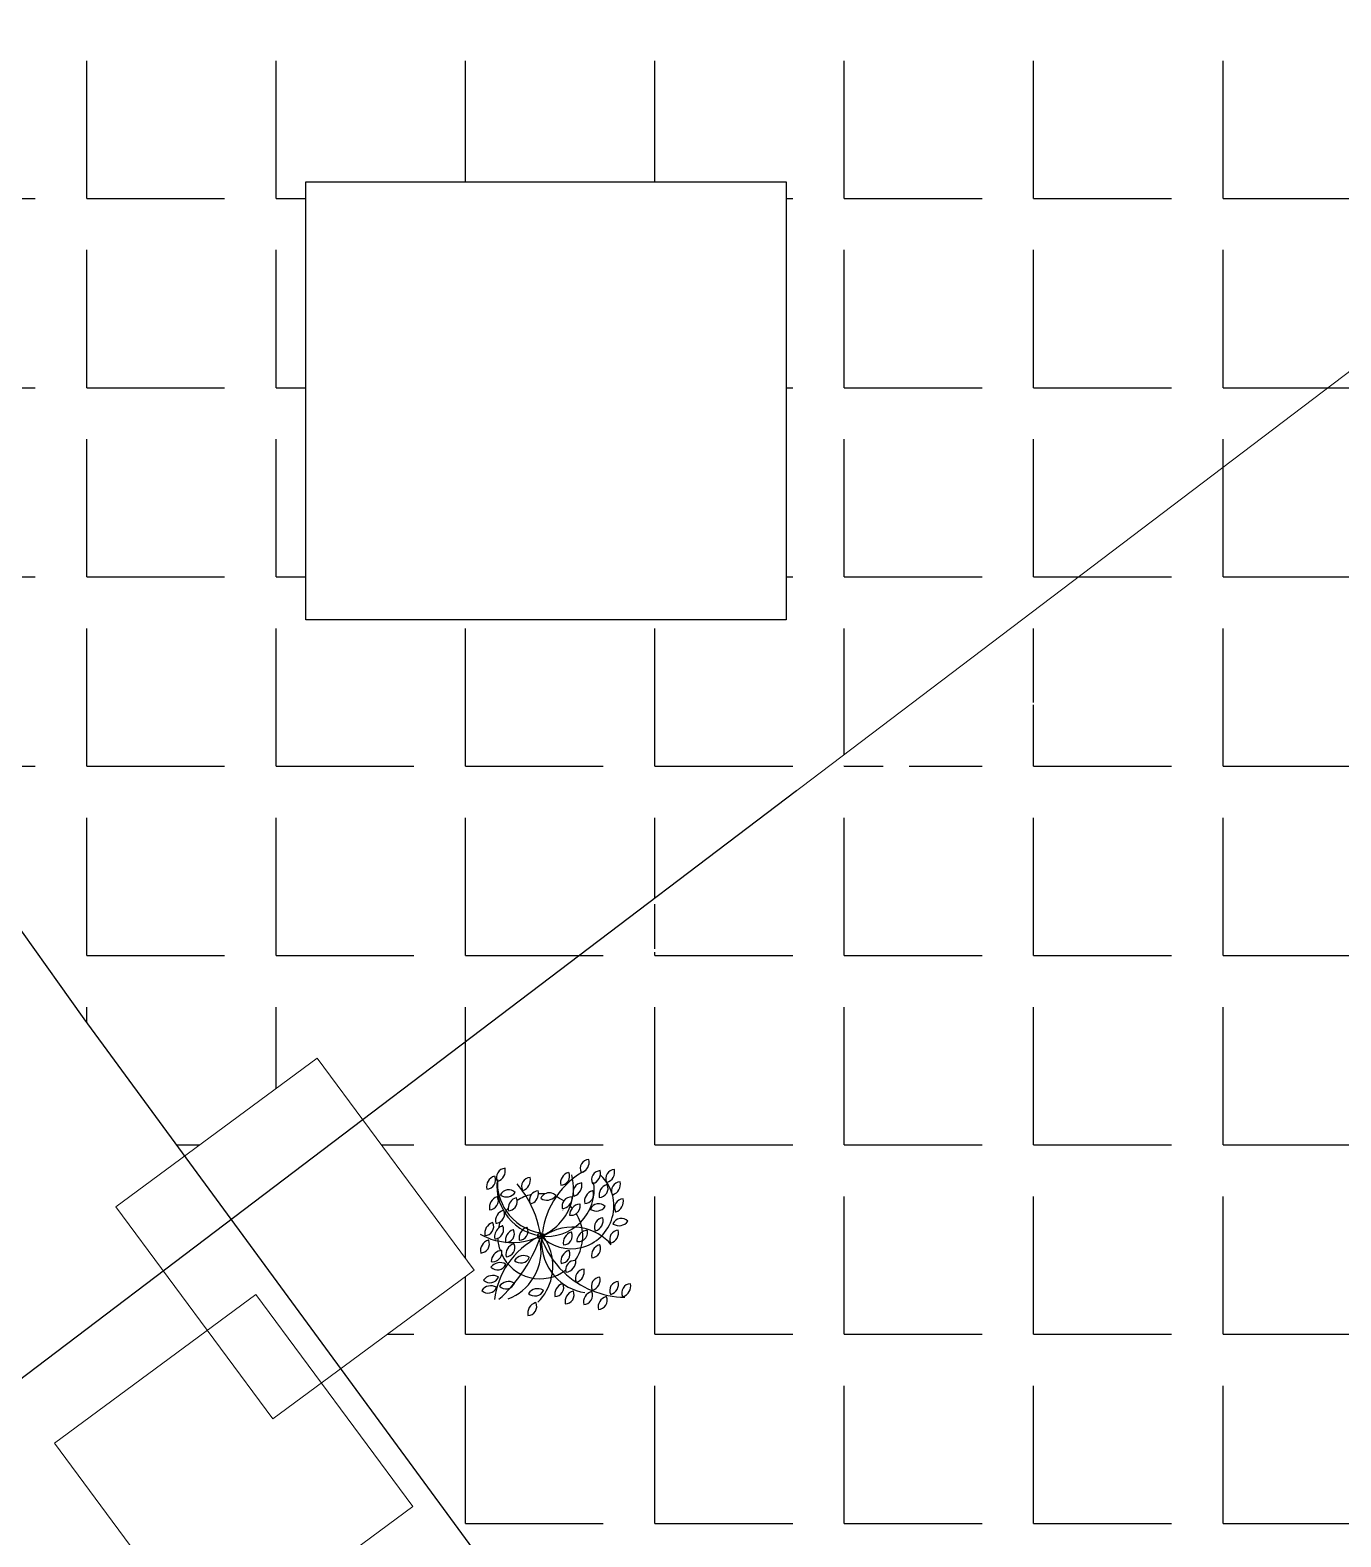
# Model space of a CAD drawing. Header units: metres. Extents: x 7 to 327053, y 40 to 7393807.
# Drawn here: x 326097.96 to 326105.21, y 7392832.18 to 7392840.52 of the extents above; entities that cross this region are included whole.
import ezdxf

# ---------------------------------------------------------------- set-up
doc = ezdxf.new("R2010")
doc.units = ezdxf.units.M
for name, color, linetype, lineweight in [('linagrossa', 7, 'Continuous', 25), ('madeira', 22, 'Continuous', 15), ('MÓVEIS', 7, 'Continuous', 13), ('PISO', 254, 'Continuous', 9)]:
    doc.layers.add(name, color=color, linetype=linetype, lineweight=lineweight)
for name, color, linetype in [('Piso externo', 254, 'Continuous'), ('VEGET', 64, 'Continuous'), ('VEGET-I', 62, 'Continuous')]:
    doc.layers.add(name, color=color, linetype=linetype)
pattern_1 = [(0, (321476.6496, 7391586.4824), (0, 1.04775), [0.762, -0.28575]), (90, (321476.6496, 7391586.4824), (-1.04775, 6e-17), [0.762, -0.28575])]

# ---------------------------------------------------------------- blocks, each defined once
blk = doc.blocks.new('qasdfg')
at = {"layer": 'VEGET'}
for centre, radius, start, end in [((1625.8075, 1197.1804), 0.0506, 93.38057, 204.4039), ((1625.7442, 1197.2173), 0.0619, 288.17868, 12.61208), ((1626.2712, 1197.2288), 0.0506, 93.38057, 204.4039), ((1626.2079, 1197.2658), 0.0619, 288.17868, 12.61208), ((1626.4125, 1197.1739), 0.0506, 93.38057, 204.4039), ((1626.3492, 1197.2109), 0.0619, 288.17868, 12.61208), ((1625.7641, 1197.1284), 0.0619, 107.13764, 191.57105), ((1625.7015, 1197.1665), 0.0506, 272.33954, 23.36287), ((1625.9464, 1197.1296), 0.0506, 93.38057, 204.4039), ((1625.883, 1197.1666), 0.0619, 288.17868, 12.61208), ((1626.1731, 1197.1492), 0.0619, 107.13764, 191.57105), ((1626.1104, 1197.1873), 0.0506, 272.33954, 23.36287), ((1626.2315, 1197.0989), 0.0506, 93.38057, 204.4039), ((1626.1681, 1197.1358), 0.0619, 288.17868, 12.61208), ((1626.334, 1197.1672), 0.0506, 93.38057, 204.4039), ((1626.2707, 1197.2042), 0.0619, 288.17868, 12.61208), ((1626.3866, 1197.0815), 0.0619, 107.13764, 191.57105), ((1626.324, 1197.1197), 0.0506, 272.33954, 23.36287), ((1626.3689, 1197.1391), 0.00165, 23.36287, 107.13764), ((1626.4442, 1197.1059), 0.0506, 93.38057, 204.4039), ((1626.3809, 1197.1429), 0.0619, 288.17868, 12.61208), ((1625.7798, 1197.0139), 0.0619, 107.13764, 191.57105), ((1625.7171, 1197.052), 0.0506, 272.33954, 23.36287), ((1625.762, 1197.0714), 0.00165, 23.36287, 107.13764), ((1625.7802, 1197.0827), 0.00165, 154.86184, 238.63661), ((1625.8245, 1197.0619), 0.0506, 43.83851, 154.86184), ((1625.8115, 1197.1341), 0.0619, 238.63661, 323.07002), ((1625.884, 1197.0086), 0.0619, 107.13764, 178.72476), ((1625.8662, 1197.0662), 0.00165, 23.36287, 107.13764), ((1625.8213, 1197.0468), 0.0506, 6.6283, 23.36287), ((1625.999, 1196.8548), 0.2354, 102.14243, 122.79041), ((1625.9018, 1197.1094), 0.00165, 204.4039, 288.17868), ((1625.9904, 1197.0551), 0.0506, 93.38057, 143.98164), ((1625.9271, 1197.0921), 0.0619, 357.96648, 12.61208), ((1625.999, 1196.8548), 0.2354, 83.7908, 92.46579), ((1626.0487, 1197.0443), 0.0506, 43.83851, 118.6061), ((1626.0357, 1197.1165), 0.0619, 317.97949, 323.07002), ((1625.999, 1196.8548), 0.2354, 56.45063, 69.43833), ((1626.1704, 1197.0217), 0.0506, 82.98914, 144.77841), ((1626.1148, 1197.0695), 0.0619, 316.37904, 2.22065), ((1626.1869, 1197.0786), 0.00165, 204.4039, 288.17868), ((1626.3059, 1197.0477), 0.0619, 107.13764, 191.57105), ((1626.2432, 1197.0858), 0.0506, 272.33954, 23.36287), ((1626.2881, 1197.1052), 0.00165, 23.36287, 107.13764), ((1626.3997, 1197.0857), 0.00165, 204.4039, 288.17868), ((1626.4612, 1197.0111), 0.0506, 93.38057, 204.4039), ((1626.3978, 1197.0481), 0.0619, 288.17868, 12.61208), ((1625.8136, 1196.9394), 0.0619, 107.13764, 191.57105), ((1625.7959, 1196.9969), 0.00165, 23.36287, 107.13764), ((1625.751, 1196.9775), 0.0506, 5.64628, 23.36287), ((1625.999, 1196.8548), 0.2354, 138.72336, 147.13049), ((1625.999, 1196.8548), 0.2354, 41.36895, 46.99327), ((1626.2235, 1196.9712), 0.0619, 94.88827, 140.76068), ((1626.1704, 1197.0217), 0.0506, 303.72778, 11.1135), ((1625.999, 1196.8548), 0.2354, 5.8965, 32.05556), ((1626.2184, 1197.0312), 0.00165, 11.1135, 94.88827), ((1626.278, 1197.0048), 0.00165, 154.86184, 238.63661), ((1626.3223, 1196.984), 0.0506, 43.83851, 154.86184), ((1626.3093, 1197.0562), 0.0619, 238.63661, 323.07002), ((1626.4166, 1196.9909), 0.00165, 204.4039, 288.17868), ((1625.7537, 1196.8707), 0.0619, 107.13764, 191.57105), ((1625.6911, 1196.9088), 0.0506, 272.33954, 23.36287), ((1625.736, 1196.9282), 0.00165, 23.36287, 107.13764), ((1625.8084, 1196.8525), 0.0619, 130.97907, 191.57105), ((1625.751, 1196.9775), 0.0506, 272.33954, 301.68545), ((1625.999, 1196.8548), 0.2354, 160.20124, 169.12472), ((1626.2637, 1196.8252), 0.0619, 94.88827, 119.61075), ((1626.2586, 1196.8851), 0.00165, 11.1135, 94.88827), ((1626.3494, 1196.9062), 0.0506, 93.38057, 204.4039), ((1626.2861, 1196.9432), 0.0619, 288.17868, 12.61208), ((1626.4341, 1196.8385), 0.0506, 93.38057, 204.4039), ((1626.3707, 1196.8755), 0.0619, 288.17868, 12.61208), ((1626.4033, 1196.9236), 0.00165, 154.86184, 238.63661), ((1626.4476, 1196.9028), 0.0506, 43.83851, 154.86184), ((1626.4347, 1196.975), 0.0619, 238.63661, 323.07002), ((1625.7303, 1196.7744), 0.0619, 107.13764, 191.57105), ((1625.6676, 1196.8125), 0.0506, 272.33954, 23.36287), ((1625.7125, 1196.8319), 0.00165, 23.36287, 107.13764), ((1625.7458, 1196.8906), 0.0506, 272.33954, 291.02522), ((1625.999, 1196.8548), 0.2354, 182.76947, 199.93067), ((1625.999, 1196.8548), 0.2354, 325.01151, 354.07285), ((1626.2105, 1196.8757), 0.0506, 296.50201, 11.1135), ((1626.345, 1196.7483), 0.0619, 107.13764, 191.57105), ((1626.2823, 1196.7865), 0.0506, 272.33954, 23.36287), ((1626.3048, 1196.886), 0.00165, 204.4039, 288.17868), ((1626.3272, 1196.8059), 0.00165, 23.36287, 107.13764), ((1626.3895, 1196.8183), 0.00165, 204.4039, 288.17868), ((1625.7895, 1196.7138), 0.0619, 100.94367, 179.32168), ((1625.7363, 1196.7643), 0.0506, 260.09017, 348.96864), ((1625.999, 1196.8548), 0.2354, 205.16484, 306.72262), ((1625.7364, 1196.576), 0.0619, 60.10462, 144.53803), ((1625.777, 1196.6471), 0.0619, 60.10462, 144.53803), ((1625.7622, 1196.719), 0.0506, 225.30652, 336.32985), ((1625.807, 1196.6993), 0.00165, 336.32985, 60.10462), ((1626.1902, 1196.6692), 0.0506, 183.55844, 194.01247), ((1626.1427, 1196.6574), 0.00165, 194.01247, 277.78724), ((1626.1346, 1196.717), 0.0619, 277.78724, 2.22065), ((1626.1902, 1196.6692), 0.0506, 82.98914, 88.17569), ((1626.2444, 1196.6218), 0.0506, 93.38057, 204.4039), ((1626.1811, 1196.6588), 0.0619, 288.17868, 12.61208), ((1625.7262, 1196.5185), 0.0619, 60.10462, 144.53803), ((1625.7114, 1196.5903), 0.0506, 225.30652, 336.32985), ((1625.7215, 1196.6479), 0.0506, 225.30652, 336.32985), ((1625.7562, 1196.5707), 0.00165, 336.32985, 60.10462), ((1625.7664, 1196.6282), 0.00165, 336.32985, 60.10462), ((1625.8244, 1196.5422), 0.0619, 60.10462, 144.53803), ((1625.8096, 1196.614), 0.0506, 225.30652, 336.32985), ((1625.8544, 1196.5944), 0.00165, 336.32985, 60.10462), ((1625.9849, 1196.5026), 0.0619, 60.10462, 144.53803), ((1625.9701, 1196.5745), 0.0506, 225.30652, 336.32985), ((1626.0149, 1196.5548), 0.00165, 336.32985, 60.10462), ((1626.1411, 1196.5329), 0.0619, 107.13764, 191.57105), ((1626.0785, 1196.5711), 0.0506, 272.33954, 23.36287), ((1626.1234, 1196.5905), 0.00165, 23.36287, 107.13764), ((1626.1998, 1196.6016), 0.00165, 204.4039, 288.17868), ((1626.3325, 1196.5778), 0.0506, 93.38057, 204.4039), ((1626.2879, 1196.5576), 0.00165, 204.4039, 288.17868), ((1626.2691, 1196.6148), 0.0619, 288.17868, 12.61208), ((1626.4341, 1196.5541), 0.0506, 93.38057, 204.4039), ((1626.3707, 1196.5911), 0.0619, 288.17868, 12.61208), ((1626.5013, 1196.5417), 0.0506, 93.38057, 204.4039), ((1626.438, 1196.5787), 0.0619, 288.17868, 12.61208), ((1625.9921, 1196.428), 0.0619, 107.13764, 191.57105), ((1625.9294, 1196.4661), 0.0506, 272.33954, 23.36287), ((1625.9744, 1196.4855), 0.00165, 23.36287, 107.13764), ((1626.1987, 1196.4923), 0.0619, 107.13764, 191.57105), ((1626.136, 1196.5305), 0.0506, 272.33954, 23.36287), ((1626.181, 1196.5499), 0.00165, 23.36287, 107.13764), ((1626.3003, 1196.4889), 0.0619, 107.13764, 191.57105), ((1626.2376, 1196.5271), 0.0506, 272.33954, 23.36287), ((1626.2826, 1196.5465), 0.00165, 23.36287, 107.13764), ((1626.3816, 1196.4619), 0.0619, 107.13764, 191.57105), ((1626.3189, 1196.5), 0.0506, 272.33954, 23.36287), ((1626.3638, 1196.5194), 0.00165, 23.36287, 107.13764), ((1626.3895, 1196.5339), 0.00165, 204.4039, 288.17868), ((1626.4568, 1196.5215), 0.00165, 204.4039, 288.17868)]:
    blk.add_arc(centre, radius, start, end, dxfattribs=at)
at = {"layer": 'VEGET-I'}
blk.add_circle((1626.0019, 1196.8563), 0.0166, dxfattribs=at)
blk.add_circle((1626.0019, 1196.8563), 0.0166, dxfattribs=at)
for centre, radius, start, end in [((1626.4619, 1196.8177), 0.454, 117.33103, 145.74295), ((1626.042, 1197.1368), 0.2831, 176.96723, 212.41656), ((1626.0449, 1197.1533), 0.2831, 176.96723, 213.96318), ((1625.4211, 1196.7674), 0.5875, 31.76546, 39.99551), ((1625.9002, 1197.1205), 0.2831, 339.4885, 15.0874), ((1626.0357, 1197.1165), 0.2625, 315.08964, 7.61396), ((1626.1704, 1197.0217), 0.2362, 283.58903, 45.69939), ((1625.4211, 1196.7674), 0.5875, 8.69905, 31.76546), ((1625.9904, 1197.0551), 0.0506, 143.98164, 204.4039), ((1625.9271, 1197.0921), 0.0619, 288.17868, 357.96648), ((1626.0044, 1197.0651), 0.00165, 154.86184, 238.63661), ((1626.0487, 1197.0443), 0.0506, 118.6061, 154.86184), ((1626.0357, 1197.1165), 0.0619, 238.63661, 317.97949), ((1626.4619, 1196.8177), 0.454, 145.74295, 172.71362), ((1625.751, 1196.9775), 0.0506, 301.68545, 5.64628), ((1626.042, 1197.1368), 0.2831, 212.41656, 261.0002), ((1626.0449, 1197.1533), 0.2831, 213.96318, 261.0002), ((1625.884, 1197.0086), 0.0619, 178.72476, 191.57105), ((1625.8213, 1197.0468), 0.0506, 272.33954, 6.6283), ((1625.9458, 1197.0349), 0.00165, 204.4039, 288.17868), ((1625.9002, 1197.1205), 0.2831, 291.05442, 339.4885), ((1626.1704, 1197.0217), 0.0506, 144.77841, 194.01247), ((1626.1229, 1197.0099), 0.00165, 194.01247, 277.78724), ((1626.1148, 1197.0695), 0.0619, 277.78724, 316.37904), ((1626.1258, 1197.0015), 0.00165, 204.4039, 288.17868), ((1626.2235, 1196.9712), 0.0619, 140.76068, 179.32168), ((1626.1704, 1197.0217), 0.0506, 260.09017, 303.72778), ((1625.7458, 1196.8906), 0.0506, 291.02522, 23.36287), ((1625.8084, 1196.8525), 0.0619, 107.13764, 130.97907), ((1625.7907, 1196.91), 0.00165, 23.36287, 107.13764), ((1625.8683, 1196.8316), 0.0619, 107.13764, 191.57105), ((1625.8057, 1196.8698), 0.0506, 272.33954, 23.36287), ((1625.8506, 1196.8892), 0.00165, 23.36287, 107.13764), ((1625.9439, 1196.8447), 0.0619, 107.13764, 191.57105), ((1625.8812, 1196.8828), 0.0506, 272.33954, 23.36287), ((1625.9261, 1196.9022), 0.00165, 23.36287, 107.13764), ((1626.0357, 1197.1165), 0.2625, 262.59281, 315.08964), ((1626.1787, 1196.6223), 0.2831, 79.60421, 124.95252), ((1626.1787, 1196.6223), 0.2831, 40.91955, 79.60421), ((1625.8441, 1197.1779), 0.3583, 240.22964, 257.26623), ((1625.8441, 1197.1779), 0.3583, 257.26623, 296.13413), ((1625.8709, 1196.7535), 0.0619, 107.13764, 191.57105), ((1625.8083, 1196.7917), 0.0506, 272.33954, 23.36287), ((1626.1959, 1196.4464), 0.454, 117.33103, 145.81233), ((1625.8532, 1196.8111), 0.00165, 23.36287, 107.13764), ((1625.2147, 1197.1239), 0.8314, 324.76435, 341.22297), ((1625.7207, 1196.7722), 0.2831, 328.08334, 15.0874), ((1626.1704, 1197.0217), 0.2362, 224.47927, 283.58903), ((1626.473, 1197.0144), 0.497, 198.56021, 225.92154), ((1625.786, 1196.6899), 0.2831, 347.38628, 39.16327), ((1626.2897, 1196.8221), 0.2831, 176.96723, 221.82034), ((1626.1887, 1196.8186), 0.0619, 107.13764, 191.57105), ((1626.126, 1196.8568), 0.0506, 272.33954, 23.36287), ((1626.1709, 1196.8762), 0.00165, 23.36287, 107.13764), ((1626.2637, 1196.8252), 0.0619, 119.61075, 179.32168), ((1626.2105, 1196.8757), 0.0506, 260.09017, 296.50201), ((1625.9993, 1196.8563), 0.2353, 353.70299, 5.53986), ((1625.7895, 1196.7138), 0.0619, 94.88827, 100.94367), ((1625.7843, 1196.7738), 0.00165, 11.1135, 94.88827), ((1625.7363, 1196.7643), 0.0506, 348.96864, 11.1135), ((1625.907, 1196.6854), 0.0619, 60.10462, 144.53803), ((1625.8922, 1196.7572), 0.0506, 225.30652, 336.32985), ((1625.937, 1196.7376), 0.00165, 336.32985, 60.10462), ((1626.1757, 1196.7171), 0.0619, 107.13764, 191.57105), ((1626.113, 1196.7552), 0.0506, 272.33954, 23.36287), ((1626.1579, 1196.7746), 0.00165, 23.36287, 107.13764), ((1626.1959, 1196.4464), 0.454, 145.81233, 172.71362), ((1625.2147, 1197.1239), 0.8314, 311.98543, 324.76435), ((1626.473, 1197.0144), 0.497, 225.92154, 269.3964), ((1626.1902, 1196.6692), 0.0506, 88.17569, 183.55844), ((1625.7207, 1196.7722), 0.2831, 291.05442, 328.08334), ((1625.786, 1196.6899), 0.2831, 315.1303, 347.38628), ((1626.2897, 1196.8221), 0.2831, 221.82034, 261.0002)]:
    blk.add_arc(centre, radius, start, end, dxfattribs=at)

msp = doc.modelspace()

# ---------------------------------------------------------------- hatches: boundary and pattern name
at = {"layer": 'Piso externo'}
h = msp.add_hatch(dxfattribs=at)
h.set_pattern_fill('ANGLE', color=256, scale=0.15)
h.set_pattern_definition(pattern_1)
edge = h.paths.add_edge_path()
edge.add_line((326095.6221, 7392838.7488), (326098.2592, 7392835.0512))
edge.add_line((326098.2592, 7392835.0512), (326098.8164, 7392834.2916))
edge.add_line((326098.8164, 7392834.2916), (326099.5493, 7392834.834))
edge.add_line((326099.5493, 7392834.834), (326099.8016, 7392834.4931))
edge.add_line((326099.8016, 7392834.4931), (326105.4857, 7392838.8042))
edge.add_line((326105.4857, 7392838.8042), (326105.4857, 7392842.9465))
edge.add_line((326105.4857, 7392842.9465), (326106.9095, 7392844.0935))
edge.add_line((326106.9095, 7392844.0935), (326106.0023, 7392845.4953))
edge.add_line((326106.0023, 7392845.4953), (326108.9878, 7392847.4309))
edge.add_spline(control_points=[(326108.9878, 7392847.4309), (326108.6548, 7392847.3342), (326108.3217, 7392847.2376), (326107.9887, 7392847.1409)], knot_values=[42.771255, 42.771255, 42.771255, 42.771255, 43.444922, 43.444922, 43.444922, 43.444922], degree=3, periodic=0)
edge.add_spline(control_points=[(326107.9887, 7392847.1409), (326107.9659, 7392847.1343), (326107.943, 7392847.1277), (326107.9202, 7392847.1211)], knot_values=[43.444922, 43.444922, 43.444922, 43.444922, 43.491089, 43.491089, 43.491089, 43.491089], degree=3, periodic=0)
edge.add_spline(control_points=[(326107.9202, 7392847.1211), (326107.3224, 7392846.9477), (326106.7133, 7392846.7745), (326104.8624, 7392846.2554), (326103.5969, 7392845.9098), (326102.007, 7392845.4779), (326101.6861, 7392845.3909), (326101.3654, 7392845.3039)], knot_values=[43.491089, 43.491089, 43.491089, 43.491089, 44.699496, 44.699496, 47.116311, 47.116311, 47.726803, 47.726803, 47.726803, 47.726803], degree=3, periodic=0)
edge.add_spline(control_points=[(326101.3654, 7392845.3039), (326101.3635, 7392845.3034), (326101.3616, 7392845.3028), (326101.3597, 7392845.3023)], knot_values=[47.726803, 47.726803, 47.726803, 47.726803, 47.730414, 47.730414, 47.730414, 47.730414], degree=3, periodic=0)
edge.add_spline(control_points=[(326101.3597, 7392845.3023), (326101.1871, 7392845.2555), (326101.0145, 7392845.2087), (326100.8418, 7392845.1618)], knot_values=[47.730414, 47.730414, 47.730414, 47.730414, 48.059115, 48.059115, 48.059115, 48.059115], degree=3, periodic=0)
edge.add_line((326100.8418, 7392845.1618), (326100.8418, 7392841.0777))
edge.add_line((326100.8418, 7392841.0777), (326100.6418, 7392841.0777))
edge.add_line((326100.6418, 7392841.0777), (326082.2412, 7392841.0777))
edge.add_line((326082.2412, 7392841.0777), (326076.8544, 7392841.0777))
edge.add_spline(control_points=[(326076.8544, 7392841.0777), (326077.1174, 7392840.8903), (326077.3754, 7392840.6957), (326078.7819, 7392839.5808), (326079.8263, 7392838.5472), (326081.1476, 7392836.9979), (326081.5473, 7392836.4806), (326082.2483, 7392835.4667), (326082.5497, 7392834.9717), (326082.8843, 7392834.3027), (326082.9658, 7392834.1256), (326083.0394, 7392833.9459)], knot_values=[22.685342, 22.685342, 22.685342, 22.685342, 23.42491, 23.42491, 26.800109, 26.800109, 28.494011, 28.494011, 30.187914, 30.187914, 30.799243, 30.799243, 30.799243, 30.799243], degree=3, periodic=0)
edge.add_line((326083.0394, 7392833.9459), (326088.3322, 7392837.6194))
edge.add_line((326088.3322, 7392837.6194), (326090.2063, 7392834.919))
edge.add_line((326090.2063, 7392834.919), (326094.9985, 7392838.245))
edge.add_line((326094.9985, 7392838.245), (326095.6221, 7392838.7488))
h.paths.add_polyline_path([(326099.4869, 7392839.6838), (326102.1439, 7392839.6838), (326102.1439, 7392837.26), (326099.4869, 7392837.26)], flags=16)
h = msp.add_hatch(dxfattribs=at)
h.set_pattern_fill('ANGLE', color=256, scale=0.15)
h.set_pattern_definition(pattern_1)
h.paths.add_polyline_path([(326105.4857, 7392838.2471), (326105.4857, 7392838.8042), (326103.113, 7392837.0047), (326103.1629, 7392836.9304), (326103.0215, 7392836.9352), (326102.9132, 7392836.8531), (326102.9131, 7392836.8529), (326103.0338, 7392836.8544), (326102.9984, 7392836.7652), (326102.8484, 7392836.804), (326102.7687, 7392836.7435), (326102.6838, 7392836.6142), (326102.6404, 7392836.6462), (326102.565, 7392836.589), (326102.6208, 7392836.5291), (326102.4308, 7392836.4324), (326102.3801, 7392836.4488), (326102.2581, 7392836.3562), (326102.3793, 7392836.2778), (326102.1155, 7392836.1694), (326102.0857, 7392836.2255), (326102.0727, 7392836.2156), (326102.0221, 7392836.0466), (326101.9838, 7392836.0945), (326101.9366, 7392835.9861), (326101.8693, 7392836.0614), (326101.5154, 7392835.793), (326101.5318, 7392835.7967), (326101.4374, 7392835.669), (326101.3977, 7392835.7037), (326101.3484, 7392835.6663), (326101.3633, 7392835.6579), (326101.3098, 7392835.637), (326099.8016, 7392834.4931), (326100.418, 7392833.6602), (326099.6802, 7392833.1141), (326105.1306, 7392825.6842), (326086.4917, 7392811.6229), (326086.7428, 7392811.2832), (326108.132, 7392826.7085), (326116.08, 7392826.6489), (326114.787, 7392828.638), (326111.5424, 7392828.5421, -0.201193), (326111.426, 7392828.5387), (326108.2119, 7392828.4437, -0.201193), (326108.0954, 7392828.4403), (326106.4472, 7392828.3916, -0.201193), (326106.3307, 7392828.3881), (326105.4857, 7392828.3632)])
h.paths.add_polyline_path([(326101.2157, 7392833.5976, 0.526255), (326101.1727, 7392833.5262, 0.382737), (326101.1747, 7392833.5253, 0.386035)], flags=16)
h.paths.add_polyline_path([(326101.1056, 7392833.4424, -0.39282), (326101.1494, 7392833.5143, -0.535519)], flags=16)
h.paths.add_polyline_path([(326101.0244, 7392833.4695, 0.526255), (326101.0687, 7392833.5401, 0.382737), (326101.0667, 7392833.541, 1.089387), (326101.0842, 7392833.5417, -0.103537), (326100.912, 7392833.6504, -0.057869), (326100.8633, 7392833.6262, 0.191011), (326101.05, 7392833.5329, 0.301763)], flags=16)
h.paths.add_polyline_path([(326101.2405, 7392833.5125, -0.535519), (326101.283, 7392833.5852, -0.39282)], flags=16)
h.paths.add_polyline_path([(326101.0717, 7392833.5486, -0.535519), (326101.1141, 7392833.6213, -0.39282)], flags=16)
h.paths.add_polyline_path([(326100.9228, 7392833.4729, -0.39282), (326100.9665, 7392833.5448, -0.535519)], flags=0)
h.paths.add_polyline_path([(326100.9836, 7392833.5926, -0.535519), (326101.0261, 7392833.6653, -0.39282)], flags=16)
h.paths.add_polyline_path([(326100.8652, 7392833.5135, -0.39282), (326100.909, 7392833.5854, -0.535519)], flags=0)
h.paths.add_polyline_path([(326100.6517, 7392833.8082, 0.45546), (326100.595, 7392833.7341, 0.526255), (326100.6394, 7392833.8047, 7.722035), (326100.6222, 7392833.8234, -0.111258), (326100.6022, 7392833.8136, 0.048056), (326100.6709, 7392833.8151, -0.311196), (326100.687, 7392833.8834, -0.057943), (326100.6239, 7392833.9006, -0.72542), (326100.6368, 7392833.8053, -0.496612), (326100.6394, 7392833.8047, -0.352494), (326100.6416, 7392833.7413, -0.091043), (326100.771, 7392833.842, -0.087169)], flags=16)
h.paths.add_polyline_path([(326100.7342, 7392834.0778, 0.031894), (326100.7053, 7392834.0696, -0.019632), (326100.728, 7392834.0295, -0.256484)], flags=16)
h.paths.add_polyline_path([(326100.7867, 7392833.8658, -0.023126), (326100.8027, 7392833.8451, 0.485821)], flags=0)
h.paths.add_polyline_path([(326100.9811, 7392833.7124, 0.022634), (326100.9765, 7392833.7127, 0.442005), (326100.9244, 7392833.659, 0.045646), (326100.9258, 7392833.6499, 0.382737), (326100.9276, 7392833.6487, 0.386035)], flags=16)
h.paths.add_polyline_path([(326100.8997, 7392833.6976, 0.526255), (326100.9441, 7392833.7682, 0.382737), (326100.9421, 7392833.7692, 0.386035)], flags=16)
h.paths.add_polyline_path([(326100.4605, 7392833.5473, 0.526255), (326100.5424, 7392833.563, 0.382737), (326100.5417, 7392833.5651, 0.386035)], flags=16)
h.paths.add_polyline_path([(326100.5538, 7392834.0819, 0.446519), (326100.6456, 7392834.0899, 0.526255), (326100.5633, 7392834.0763, 0.382737), (326100.564, 7392834.0742, 0.624786), (326100.5472, 7392834.1254, 0.038904)], flags=16)
h.paths.add_polyline_path([(326100.5377, 7392833.9199, 0.12875), (326100.5622, 7392833.9274, 0.28656), (326100.586, 7392833.9754, 0.077458), (326100.5821, 7392833.9905, 3.424063), (326100.5805, 7392833.9898, -0.065732), (326100.5507, 7392834.0577, -0.478506), (326100.5038, 7392833.9944, -0.40679), (326100.5505, 7392834.0671, -0.079164), (326100.5365, 7392834.1551, -0.377187), (326100.4882, 7392834.1089, -0.443829), (326100.5425, 7392834.1829, -0.342917), (326100.5892, 7392834.2238, -0.405031), (326100.5442, 7392834.1504, 0.13268), (326100.5722, 7392834.0054, -0.167447), (326100.586, 7392833.9754, -0.024517), (326100.5994, 7392833.9942, 0.480266)], flags=16)
h.paths.add_polyline_path([(326100.6562, 7392834.0456, 0.073148), (326100.6524, 7392834.0598, 0.382737), (326100.6504, 7392834.0607, 0.322929), (326100.6068, 7392834.003, 0.056111), (326100.608, 7392833.9892, 0.436311)], flags=16)
h.paths.add_polyline_path([(326100.8091, 7392834.0817, 0.159529), (326100.7876, 7392834.0588, 0.382737), (326100.7882, 7392834.0567, 0.360727), (326100.8663, 7392834.0681, 0.022215), (326100.8698, 7392834.0723, 0.338324)], flags=16)
h.paths.add_polyline_path([(326101.0743, 7392834.0988, 0.382737), (326101.0723, 7392834.0998, 0.386035), (326101.0299, 7392834.0282, 0.526255)], flags=16)
h.paths.add_polyline_path([(326101.0618, 7392833.9964, 0.386035), (326101.1435, 7392834.012, 0.526255), (326101.0612, 7392833.9985, 0.382737)], flags=16)
h.paths.add_polyline_path([(326101.1311, 7392833.9496, 0.526255), (326101.088, 7392833.8782, 0.382737), (326101.09, 7392833.8773, 0.386035)], flags=16)
h.paths.add_polyline_path([(326101.1589, 7392834.1069, -0.369534), (326101.1107, 7392834.0621, -0.443747), (326101.151, 7392834.1445, 0.396242), (326101.1942, 7392834.2174, 0.517753), (326101.1506, 7392834.1472, -0.069152), (326101.1793, 7392834.0889, -0.136897)], flags=16)
h.paths.add_polyline_path([(326101.2157, 7392833.8819, 0.526255), (326101.1727, 7392833.8105, 0.382737), (326101.1747, 7392833.8096, 0.386035)], flags=16)
h.paths.add_polyline_path([(326101.0437, 7392833.8797, -0.277294), (326101.0448, 7392833.8784, -0.337565), (326101.0178, 7392833.8234, -0.041456), (326101.0106, 7392833.7851, -0.245022), (326100.7986, 7392833.8377, -0.31321), (326100.78, 7392833.8339, -0.040061), (326100.7923, 7392833.7903, -0.038136), (326100.7918, 7392833.8334, -1.006536), (326100.7815, 7392833.8651, 0.01375), (326100.79, 7392833.8391, -0.037787), (326100.823, 7392833.8663, -0.020899), (326100.8019, 7392833.8556, -0.43685), (326100.7918, 7392833.8334, 0.183397), (326100.8507, 7392833.6413, -0.171674), (326100.7623, 7392833.4744, -0.494771), (326100.7162, 7392833.4086, -0.445236), (326100.7708, 7392833.4825, 0.056619), (326100.7976, 7392833.5405, -0.480212), (326100.7192, 7392833.5315, -0.470127), (326100.8142, 7392833.5384, 0.097337), (326100.8507, 7392833.6413, -0.145609), (326100.7874, 7392833.7898, 0.037775), (326100.7805, 7392833.832, -0.066428), (326100.6785, 7392833.6372, -0.018405), (326100.6414, 7392833.5885, -0.636855), (326100.5499, 7392833.5828, 0.017729), (326100.5492, 7392833.5506, -0.502049), (326100.641, 7392833.5881, 0.01856), (326100.6785, 7392833.6372, 0.029723), (326100.7213, 7392833.7261, -0.500066), (326100.6413, 7392833.7142, -0.444772), (326100.7325, 7392833.7248, 0.035843), (326100.781, 7392833.8335, -1.126221), (326100.7956, 7392833.8632, -0.121044), (326100.8713, 7392834.0661, -0.030387), (326100.905, 7392834.1097, -0.562048), (326100.9531, 7392834.2038, -0.035219), (326100.9632, 7392834.1653, -0.032119), (326101.0109, 7392834.1987, -0.541979), (326101.0529, 7392834.2723, -0.370028), (326101.0151, 7392834.2012, 0.034817), (326100.9632, 7392834.1653, -0.051762), (326100.9679, 7392834.107, -0.311078), (326101.0131, 7392834.1423, -0.423879), (326100.9643, 7392834.068, -0.049269), (326100.95, 7392834.0142, -0.01598), (326100.9603, 7392834.0033, -0.209013), (326101.0044, 7392834.0259, -0.310709), (326100.9831, 7392833.9726, -0.0572), (326101.0063, 7392833.9242, 0.213867), (326101.0824, 7392834.1249, -0.641757), (326101.1157, 7392834.2107, -0.35481), (326101.081, 7392834.1409, -0.229837), (326101.0063, 7392833.9242, -0.033531), (326101.0145, 7392833.8937, -0.028651)], flags=16)
h.paths.add_polyline_path([(326101.069, 7392833.7289, -0.39282), (326101.1128, 7392833.8008, -0.535519)], flags=16)
h.paths.add_polyline_path([(326101.2688, 7392833.9308, -0.39282), (326101.1859, 7392833.9159, -0.535519)], flags=16)
h.paths.add_polyline_path([(326101.0178, 7392833.8234, -0.160227), (326100.9865, 7392833.8188, -0.268062), (326101.0181, 7392833.872, -0.05184)], flags=0)
h.paths.add_polyline_path([(326101.2428, 7392834.0545, -0.39282), (326101.2004, 7392833.9818, -0.535519)], flags=16)
h.paths.add_polyline_path([(326100.9127, 7392833.7992, -0.39282), (326100.9565, 7392833.8711, -0.535519)], flags=0)
h.paths.add_polyline_path([(326100.9102, 7392833.9961, 0.494), (326100.909, 7392833.9938, -0.266199), (326100.9137, 7392834.0439, -0.349679), (326100.9711, 7392834.07, -3.129755), (326100.9608, 7392834.0702, -0.225408), (326100.9442, 7392834.0198, -0.172441)], flags=0)
h.paths.add_polyline_path([(326100.4706, 7392833.6049, -0.39282), (326100.5531, 7392833.6219, -0.535519)], flags=16)
h.paths.add_polyline_path([(326100.4544, 7392833.7549, -0.39282), (326100.4981, 7392833.8268, -0.535519)], flags=16)
h.paths.add_polyline_path([(326100.5222, 7392833.9218, 0.382737), (326100.5202, 7392833.9227, 0.386035), (326100.4778, 7392833.8512, 0.526255)], flags=16)
h.paths.add_polyline_path([(326100.5113, 7392833.676, -0.17771), (326100.5376, 7392833.7095, -0.127409), (326100.5123, 7392833.7075, -0.355976), (326100.5624, 7392833.7675, -0.059022), (326100.5498, 7392833.8214, -0.026873), (326100.514, 7392833.8357, 0.092906), (326100.5325, 7392833.833, -0.27072), (326100.5525, 7392833.8921, -0.025542), (326100.5738, 7392833.9034, -0.711875), (326100.5769, 7392833.9036, -0.426215), (326100.5486, 7392833.8363, 0.07502), (326100.5624, 7392833.7675, -0.032324), (326100.5703, 7392833.7685, -0.104227), (326100.5706, 7392833.7476, -0.309579), (326100.5414, 7392833.6985, -0.223431), (326100.5937, 7392833.693, -0.535519)], flags=16)
h.paths.add_polyline_path([(326100.7281, 7392834.173, -0.39282), (326100.6856, 7392834.1003, -0.535519)], flags=16)
h.paths.add_polyline_path([(326100.8897, 7392834.9863), (326100.7625, 7392835.1284), (326100.9049, 7392835.2556), (326100.971, 7392835.1729)], flags=16)
h.paths.add_polyline_path([(326101.25, 7392835.4458), (326101.4495, 7392835.4363), (326101.2469, 7392835.3332), (326101.261, 7392835.3241)], flags=16)
h.paths.add_polyline_path([(326102.5818, 7392836.0314), (326102.5722, 7392836.1377), (326102.7718, 7392836.1281)], flags=16)
h.paths.add_polyline_path([(326102.7596, 7392836.3608), (326102.6637, 7392836.4447), (326102.854, 7392836.4885)], flags=16)
h.paths.add_polyline_path([(326103.0847, 7392836.5025), (326102.9575, 7392836.6447), (326103.0999, 7392836.7718), (326103.1659, 7392836.6891)], flags=16)
h.paths.add_polyline_path([(326102.7689, 7392836.5514), (326102.7802, 7392836.6467), (326102.9059, 7392836.6477), (326102.8852, 7392836.584)], flags=16)
h.paths.add_polyline_path([(326103.2635, 7392836.6858), (326103.1827, 7392836.8378), (326103.3911, 7392836.8823), (326103.5273, 7392836.7941)], flags=16)

# ---------------------------------------------------------------- linework, layer by layer
at = {"layer": 'linagrossa'}
for p, q in [((326095.6221, 7392838.7488), (326098.2592, 7392835.0512)), ((326097.4972, 7392832.7454), (326102.2027, 7392836.3143)), ((326098.2592, 7392835.0512), (326105.1306, 7392825.6842))]:
    msp.add_line(p, q, dxfattribs=at)
msp.add_lwpolyline([(326102.1439, 7392837.26), (326099.4869, 7392837.26), (326099.4869, 7392839.6838), (326102.1439, 7392839.6838)], close=True, dxfattribs=at)
at = {"layer": 'madeira'}
msp.add_line((326105.4857, 7392838.8042), (326097.4972, 7392832.7454), dxfattribs=at)
at = {"layer": 'PISO', "color": 3, "ltscale": 7}
for points in [[(326098.4358, 7392834.0099), (326099.5493, 7392834.834), (326100.418, 7392833.6602), (326099.3046, 7392832.8361)], [(326098.0962, 7392832.7017), (326099.2097, 7392833.5258), (326100.0784, 7392832.352), (326098.965, 7392831.5279)]]:
    msp.add_lwpolyline(points, close=True, dxfattribs=at)

# ---------------------------------------------------------------- block references
at = {"layer": 'MÓVEIS'}
msp.add_blockref('qasdfg', (324474.7847, 7391636.9929), dxfattribs=at)

doc.saveas('drawing.dxf')
